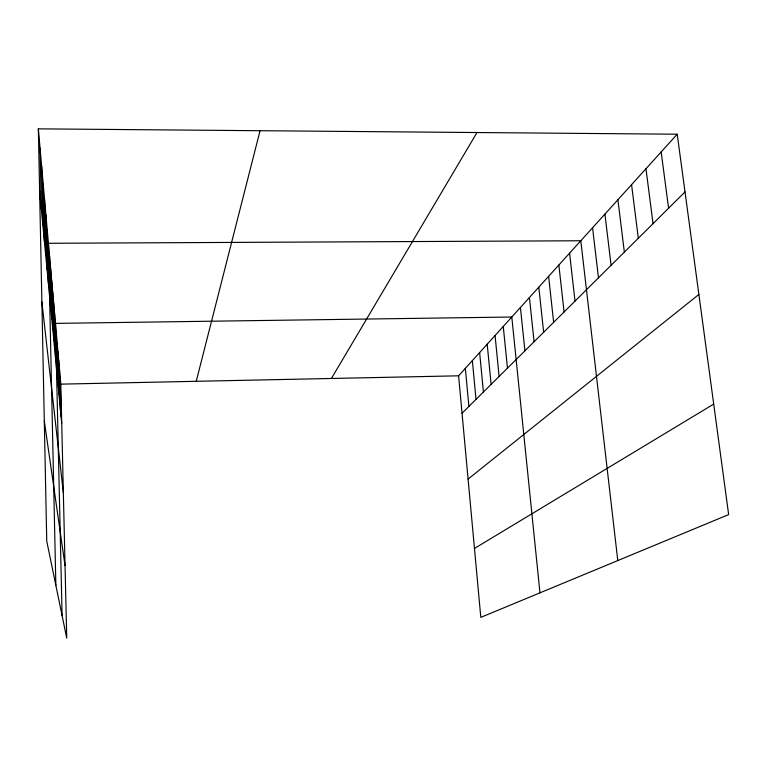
<?xml version="1.0" encoding="UTF-8"?>
<svg xmlns="http://www.w3.org/2000/svg" width="767" height="767" viewBox="0 0 767 767"><rect width="100%" height="100%" fill="white"/><g stroke="black" fill="none" stroke-linecap="round" stroke-linejoin="round"><path stroke-width="1.15" d="M196.237 381.304L260.061 130.706M331.411 378.476L476.997 132.528M458.599 375.811L677.213 134.215L728.65 514.599L480.804 617.377L458.599 375.811L60.814 384.142L38.35 128.846L677.213 134.215M462.041 413.25L685.017 191.913M468.091 479.068L698.881 294.451M474.466 548.453L713.703 404.094M44.304 420.91L65.051 565.576M661.164 151.952L668.584 208.221M645.967 168.74L653.043 223.657M631.567 184.655L638.317 238.269M617.905 199.756L624.357 252.132M604.923 214.108L611.088 265.296M592.565 227.761L598.481 277.817M617.79 560.572L580.801 240.761L48.417 243.283L55.857 585.326M569.574 253.168L575.01 301.105M41.878 301.987L63.345 492.596M558.855 265.018L564.081 311.958M548.616 276.331L553.64 322.322M538.808 287.165L543.65 332.236M529.422 297.538L534.091 341.727M520.429 307.481L524.925 350.826M539.968 592.843L511.8 317.02L55.464 323.386L62.089 615.575M503.257 326.454L507.457 368.17M495.07 335.505L499.116 376.444M487.198 344.201L491.12 384.392M479.634 352.561L483.421 392.023M472.357 360.605L476.019 399.367M39.616 191.098L61.724 423.442M465.348 368.352L468.905 406.433M60.814 384.142L66.739 638.154L46.749 541.147L38.35 128.846M60.133 376.472L61.063 416.5M59.433 368.505L60.382 409.271M58.704 360.212L59.663 401.755M57.947 351.574L58.915 393.922M57.151 342.581L58.139 385.753M56.327 333.185L57.333 377.23M54.591 313.444L55.627 359.311M53.68 303.061L54.725 349.877M52.722 292.198L53.786 340.002M51.725 280.827L52.808 329.666M50.67 268.91L51.773 318.832M49.577 256.418L50.689 307.452M47.199 229.467L48.359 282.927M45.924 214.923L47.094 269.668M44.572 199.583L45.761 255.689M43.153 183.39L44.361 240.915M41.639 166.257L42.875 225.277M40.047 148.108L41.293 208.701"/></g></svg>
